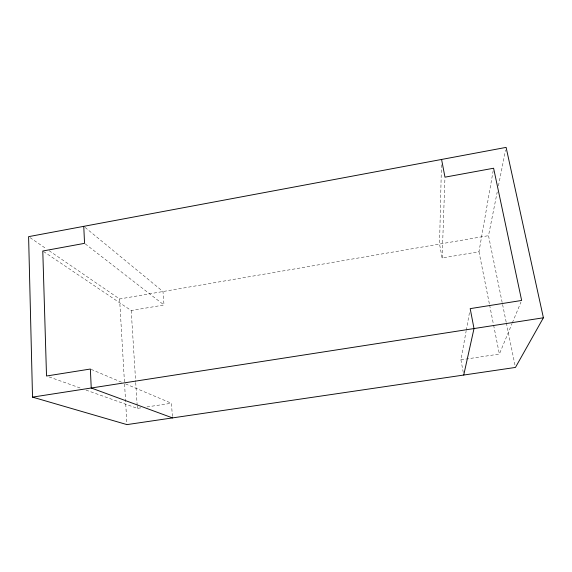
<?xml version="1.0" encoding="UTF-8"?>
<svg xmlns="http://www.w3.org/2000/svg" width="572" height="572" viewBox="0 0 572 572"><rect width="100%" height="100%" fill="white"/><g stroke="black" fill="none" stroke-linecap="round" stroke-linejoin="round"><path stroke-width="0.43" stroke-dasharray="2.86 2.15" d="M441.448 164.793L439.546 244.058L442.12 257.979L478.971 251.751L493.143 170.871M442.12 257.979L444.944 178.049M463.27 372.508L460.925 359.831L466.108 331.195M466.266 330.33L469.719 311.24M506.17 322.05L488.509 235.657L497.218 191.956M498.441 185.843L505.584 150.007M460.925 359.831L499.377 354.061L512.054 323.545M512.39 322.722L520.956 302.102M49.142 250.722L119.584 298.977L488.509 235.657M43.522 251.501L131.21 310.532L164.007 304.99L162.991 291.527L85.142 227.47M86.043 390.09L137.351 408.372L141.72 407.714M146.961 406.928L171.421 403.26L172.458 417.045M49.042 376.905L81.002 388.295M91.177 369.383L121.471 382.175M125.568 383.898L171.421 403.26M30.066 237.652L46.21 248.713M85.249 243.887L164.007 304.99M506.349 322.923L515.093 365.687M478.971 251.751L489.439 304.218M489.611 305.09L493.45 324.331M493.629 325.203L499.377 354.061M131.21 310.532L135.678 381.688M135.728 382.575L137.13 404.812M137.18 405.705L137.351 408.372M119.584 298.977L126.948 424.61"/><path stroke-width="0.86" d="M463.735 375.039L474.009 328.557L470.191 308.637L521.643 300.457L493.607 168.232L444.973 177.163L441.577 159.452M543.4 317.782L515.451 367.431L126.948 424.61L32.525 397.125L28.6 236.651L506.106 147.39L543.4 317.782L32.525 397.125M172.522 417.903L91.234 388.002L90.362 369.033L46.518 376.004L42.786 251.008L84.549 243.343L83.762 226.333"/></g></svg>
